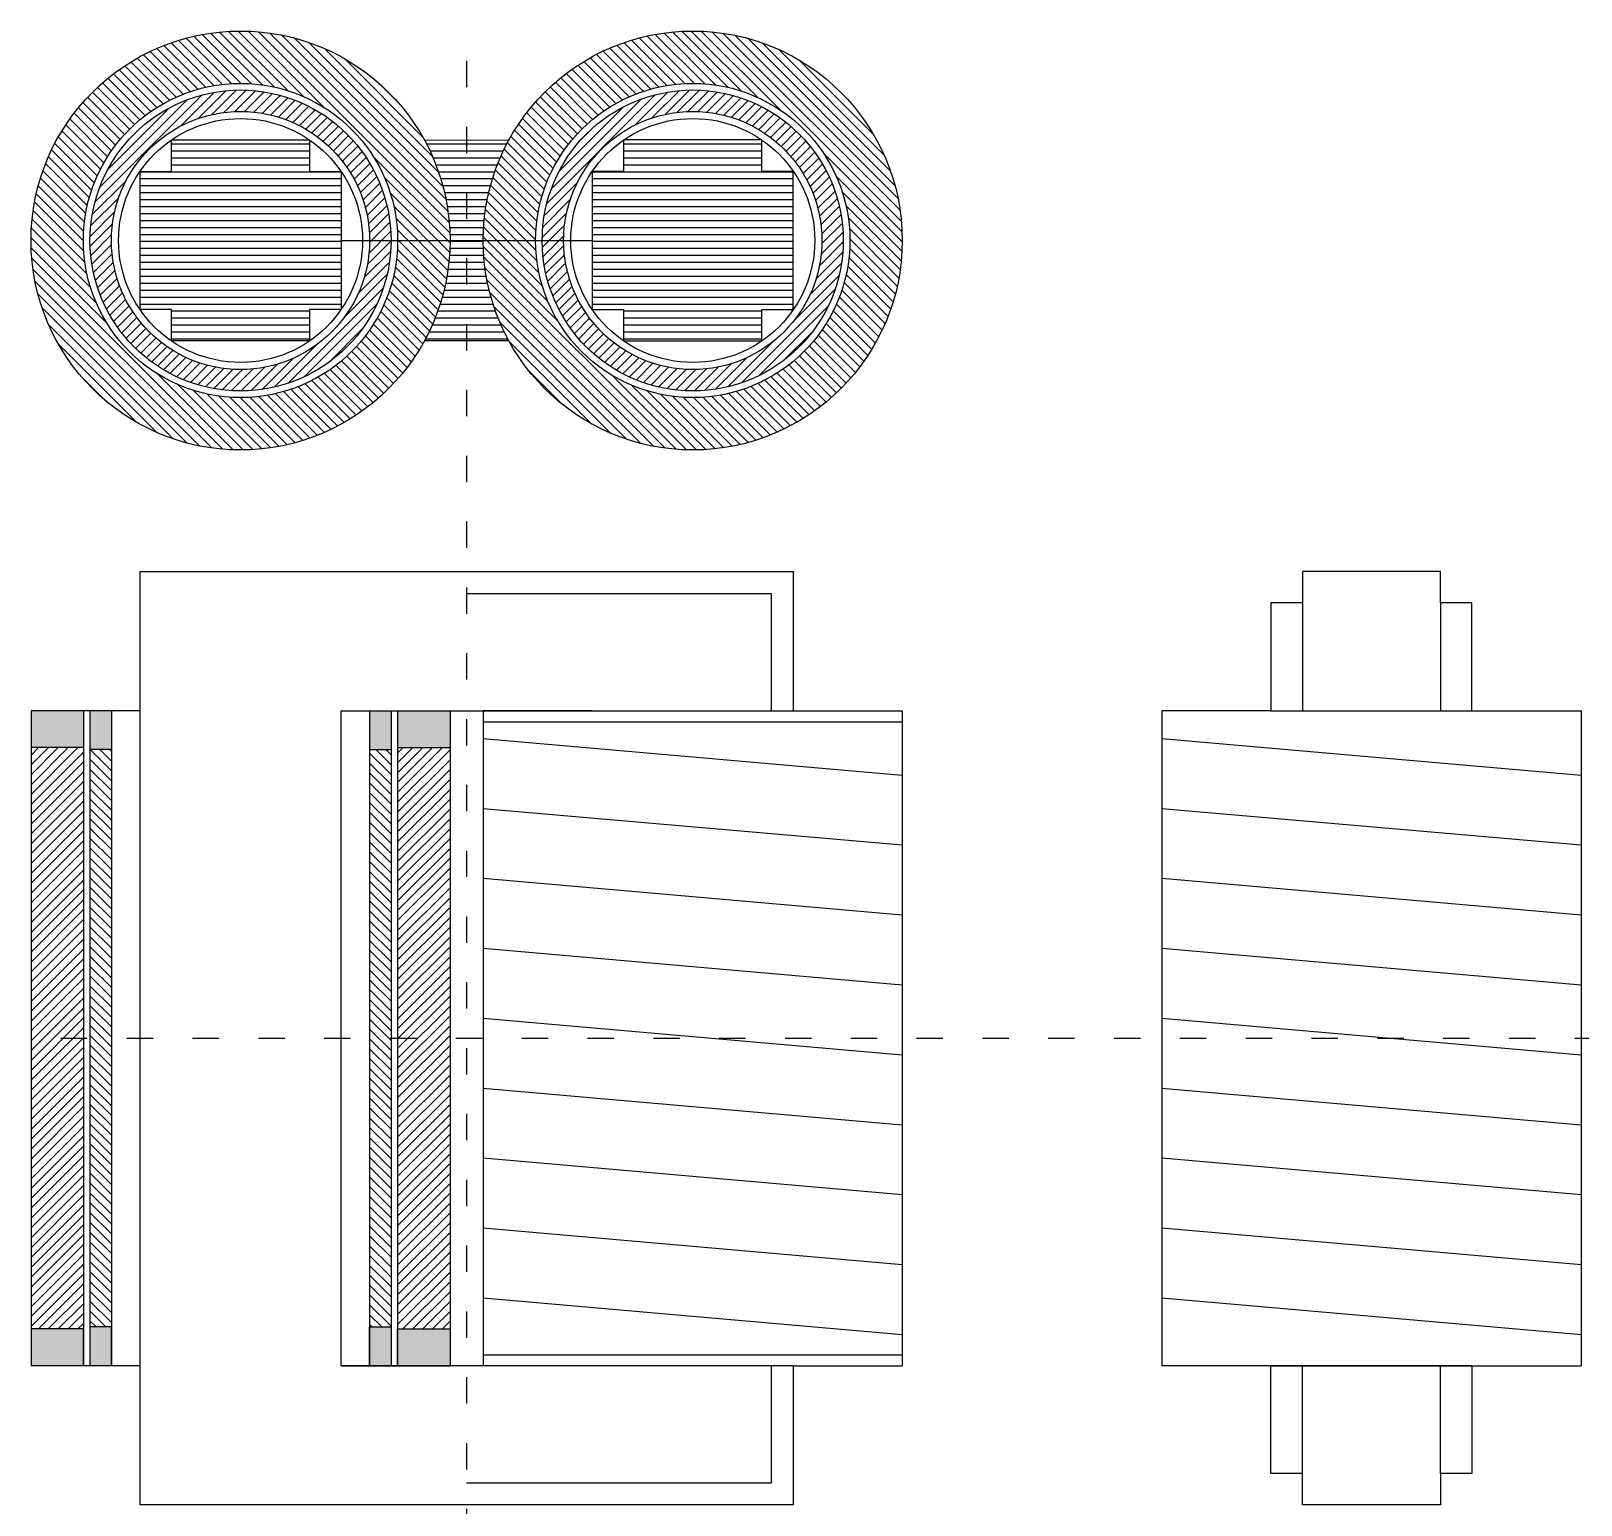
# Model space of a CAD drawing. Header units: millimetres. Extents: x 787 to 1493, y 297 to 969.
import ezdxf

# ---------------------------------------------------------------- set-up
doc = ezdxf.new("R2010")
doc.units = ezdxf.units.MM
doc.linetypes.add('ACAD_ISO03W100', pattern=[30, 12, -18])
pattern_1 = [(180, (622.5465, 396.53), (-7e-16, -3.175), [])]
pattern_2 = [(45, (622.5465, 396.53), (-2.245064, 2.245064), [])]
pattern_3 = [(135, (622.5465, 396.53), (-2.245064, -2.245064), [])]

msp = doc.modelspace()

# ---------------------------------------------------------------- hatches: boundary and pattern name
h = msp.add_hatch()
h.set_pattern_fill('ANSI31', color=256, angle=90)
h.set_pattern_definition(pattern_3)
h.paths.add_polyline_path([(786.75, 873.17, 1), (977.72, 873.17), (953.85, 873.17, -1), (810.62, 873.17, -1), (953.85, 873.17), (977.72, 873.17, 1)])
h = msp.add_hatch()
h.set_pattern_fill('ANSI31', color=256, angle=90)
h.set_pattern_definition(pattern_3)
h.paths.add_polyline_path([(1016.72, 873.17), (992.85, 873.17, -1), (1183.82, 873.17, -1), (992.85, 873.17), (1016.72, 873.17, 1), (1159.95, 873.17, 1)])
h = msp.add_hatch()
h.set_pattern_fill('ANSI31', color=256)
h.set_pattern_definition(pattern_2)
h.paths.add_polyline_path([(813.62, 873.17, 1), (950.85, 873.17), (941.08, 873.17, -1), (823.39, 873.17, -1), (941.08, 873.17), (950.85, 873.17, 1)])
h = msp.add_hatch()
h.set_pattern_fill('ANSI31', color=256)
h.set_pattern_definition(pattern_2)
h.paths.add_polyline_path([(1156.95, 873.17, -1), (1019.72, 873.17), (1029.49, 873.17, 1), (1147.18, 873.17, 1), (1029.49, 873.17), (1019.72, 873.17, -1)])
h = msp.add_hatch()
h.set_pattern_fill('ANSI31', color=256, angle=135)
h.set_pattern_definition(pattern_1)
h.paths.add_polyline_path([(850.73, 904.67), (850.73, 918.97), (913.73, 918.97), (913.73, 904.67), (928.03, 904.67), (928.03, 841.67), (913.73, 841.67), (913.73, 827.37), (850.73, 827.37), (850.73, 841.67), (836.43, 841.67), (836.43, 904.67)])
h = msp.add_hatch()
h.set_pattern_fill('ANSI31', color=256, angle=135)
h.set_pattern_definition(pattern_1)
h.paths.add_polyline_path([(1004.53, 918.93), (966.02, 918.97, -0.12572), (977.72, 873.17), (992.85, 873.17, -0.125606)])
h.paths.add_polyline_path([(992.85, 873.17), (977.72, 873.17, -0.125722), (966.02, 827.37), (1004.55, 827.37, -0.125722)])
h = msp.add_hatch()
h.set_pattern_fill('ANSI31', color=256, angle=135)
h.set_pattern_definition(pattern_1)
h.paths.add_polyline_path([(1119.83, 904.67), (1119.83, 918.97), (1056.83, 918.97), (1056.83, 904.67), (1042.53, 904.67), (1042.53, 841.67), (1056.83, 841.67), (1056.83, 827.37), (1119.83, 827.37), (1119.83, 841.67), (1134.13, 841.67), (1134.13, 904.67)])
h = msp.add_hatch(color=256)
h.dxf.hatch_style = 1
h.paths.add_polyline_path([(786.75, 658.78), (786.75, 642.01), (810.62, 642.01), (810.62, 658.78)])
h.paths.add_polyline_path([(823.39, 658.78), (813.62, 658.78), (813.62, 641.11), (823.39, 641.11)])
h.paths.add_polyline_path([(823.39, 377.95), (813.62, 377.95), (813.62, 360.28), (823.39, 360.28)])
h.paths.add_polyline_path([(786.75, 377.05), (786.75, 360.28), (810.62, 360.28), (810.62, 377.05)])
h = msp.add_hatch(color=256)
h.dxf.hatch_style = 1
h.paths.add_polyline_path([(953.84, 658.78), (953.84, 642.01), (977.71, 642.01), (977.71, 658.78)])
h.paths.add_polyline_path([(941.07, 641.11), (950.84, 641.11), (950.84, 658.78), (941.07, 658.78)])
h.paths.add_polyline_path([(941.07, 360.28), (950.84, 360.28), (950.84, 377.95), (941.07, 377.95)])
h.paths.add_polyline_path([(953.84, 377.05), (953.84, 360.28), (977.71, 360.28), (977.71, 377.05)])
h = msp.add_hatch()
h.set_pattern_fill('ANSI31', color=256, scale=10, angle=130)
h.paths.add_polyline_path([(1183.81, 658.78), (1134.13, 658.78), (1042.53, 658.78), (992.85, 658.78), (992.85, 360.28), (1042.53, 360.28), (1134.13, 360.28), (1183.81, 360.28)])
h = msp.add_hatch()
h.set_pattern_fill('ANSI31', color=256, scale=10, angle=130)
h.set_pattern_definition([(175, (309.313, 0), (-2.7672, -31.6292), [])])
h.paths.add_polyline_path([(1302.17, 360.28), (1351.85, 360.28), (1443.45, 360.28), (1493.13, 360.28), (1493.13, 658.78), (1443.45, 658.78), (1351.85, 658.78), (1302.17, 658.78)])
h = msp.add_hatch()
h.set_pattern_fill('ANSI31', color=256)
h.paths.add_polyline_path([(810.62, 642.01), (786.75, 642.01), (786.75, 377.05), (810.62, 377.05)])
h = msp.add_hatch()
h.set_pattern_fill('ANSI31', color=256, angle=90)
h.paths.add_polyline_path([(823.39, 641.11), (813.62, 641.11), (813.62, 377.95), (823.39, 377.95)])
h = msp.add_hatch()
h.set_pattern_fill('ANSI31', color=256, angle=90)
h.paths.add_polyline_path([(950.84, 641.11), (941.07, 641.11), (941.07, 377.95), (950.84, 377.95)])
h = msp.add_hatch()
h.set_pattern_fill('ANSI31', color=256)
h.paths.add_polyline_path([(953.84, 377.05), (977.71, 377.05), (977.71, 642.01), (953.84, 642.01)])

# ---------------------------------------------------------------- linework, layer by layer
for p, q in [((966.02, 918.97), (1004.53, 918.93)), ((928.03, 873.17), (1042.53, 873.17)), ((964.01, 827.37), (963.95, 827.37)), ((1004.55, 827.37), (966.02, 827.37)), ((836.43, 658.78), (836.43, 722.28)), ((836.43, 722.28), (928.03, 722.28)), ((928.03, 722.28), (1042.53, 722.28)), ((1042.53, 722.28), (1134.13, 722.28)), ((1134.13, 722.28), (1134.13, 658.78)), ((985.28, 712.28), (1042.53, 712.28)), ((1042.53, 712.28), (1124.13, 712.28)), ((1124.13, 712.28), (1124.13, 658.78)), ((1366.15, 707.98), (1366.15, 658.78)), ((1429.15, 707.98), (1429.15, 658.78)), ((786.75, 658.78), (786.75, 360.28)), ((836.43, 658.78), (786.75, 658.78)), ((810.62, 658.78), (810.62, 360.28)), ((810.62, 658.78), (810.62, 642.01)), ((813.62, 658.78), (813.62, 360.28)), ((823.39, 658.78), (823.39, 360.28)), ((823.39, 658.78), (823.39, 641.11)), ((836.43, 360.28), (836.43, 658.78)), ((928.03, 360.28), (928.03, 658.78)), ((928.03, 658.78), (1042.53, 658.78)), ((928.03, 360.28), (928.03, 658.78)), ((928.03, 658.78), (977.71, 658.78)), ((941.07, 658.78), (941.07, 360.28)), ((941.07, 658.78), (941.07, 641.11)), ((950.84, 658.78), (950.84, 360.28)), ((953.84, 658.78), (953.84, 360.28)), ((953.84, 658.78), (953.84, 642.01)), ((977.71, 658.78), (977.71, 360.28)), ((992.85, 658.78), (992.85, 360.28)), ((1042.53, 658.78), (992.85, 658.78)), ((992.85, 658.78), (992.85, 653.78)), ((1042.53, 658.78), (1134.13, 658.78)), ((1134.13, 658.78), (1183.81, 658.78)), ((1183.81, 658.78), (1183.81, 360.28)), ((1302.17, 658.78), (1302.17, 360.28)), ((1351.85, 658.78), (1302.17, 658.78)), ((1351.85, 658.78), (1443.45, 658.78)), ((1366.15, 658.78), (1366.15, 658.78)), ((1443.45, 658.78), (1493.13, 658.78)), ((1493.13, 658.78), (1493.13, 360.28)), ((992.85, 653.78), (1183.81, 653.78)), ((810.62, 642.01), (786.75, 642.01)), ((823.39, 641.11), (813.62, 641.11)), ((941.07, 641.11), (950.84, 641.11)), ((953.84, 642.01), (977.71, 642.01)), ((810.62, 377.05), (786.75, 377.05)), ((810.62, 360.28), (810.62, 377.05)), ((823.39, 377.95), (813.62, 377.95)), ((823.39, 360.28), (823.39, 377.95)), ((941.07, 360.28), (941.07, 377.95)), ((941.07, 377.95), (950.84, 377.95)), ((953.84, 360.28), (953.84, 377.05)), ((953.84, 377.05), (977.71, 377.05)), ((836.43, 360.28), (786.75, 360.28)), ((836.43, 296.78), (836.43, 360.28)), ((1042.53, 360.28), (928.03, 360.28)), ((928.03, 360.28), (977.71, 360.28)), ((992.85, 365.28), (1183.81, 365.28)), ((1042.53, 360.28), (992.85, 360.28)), ((1134.13, 360.28), (1042.53, 360.28)), ((1124.13, 360.28), (1124.13, 306.78)), ((1134.13, 360.28), (1134.13, 296.78)), ((1134.13, 360.28), (1183.81, 360.28)), ((1351.85, 360.28), (1302.17, 360.28)), ((1443.45, 360.28), (1351.85, 360.28)), ((1351.85, 360.28), (1443.45, 360.28)), ((1351.85, 360.28), (1443.45, 360.28)), ((1366.15, 311.08), (1366.15, 360.28)), ((1366.15, 360.28), (1366.15, 360.28)), ((1429.15, 360.28), (1379.95, 360.28)), ((1429.15, 311.08), (1429.15, 360.28)), ((1443.45, 360.28), (1493.13, 360.28)), ((1124.13, 306.78), (985.28, 306.78)), ((1134.13, 296.78), (836.43, 296.78))]:
    msp.add_line(p, q)
at = {"linetype": 'ACAD_ISO03W100'}
for p, direction in [((985.28, 360.28), (0, -1)), ((992.85, 509.53), (1, 0))]:
    msp.add_xline(p, direction, dxfattribs=at)
for points in [[(850.73, 904.67), (850.73, 918.97), (913.73, 918.97), (913.73, 904.67)], [(1119.83, 904.67), (1119.83, 918.97), (1056.83, 918.97), (1056.83, 904.67)], [(850.73, 841.67), (836.43, 841.67), (836.43, 904.67), (850.73, 904.67)], [(913.73, 904.67), (928.03, 904.67), (928.03, 841.67), (913.73, 841.67)], [(1056.83, 904.67), (1042.53, 904.67), (1042.53, 841.67), (1056.83, 841.67)], [(1119.83, 841.67), (1134.13, 841.67), (1134.13, 904.67), (1119.83, 904.67)], [(913.73, 841.67), (913.73, 827.37), (850.73, 827.37), (850.73, 841.67)], [(1056.83, 841.67), (1056.83, 827.37), (1119.83, 827.37), (1119.83, 841.67)], [(1429.15, 707.98), (1429.15, 722.28), (1366.15, 722.28), (1366.15, 707.98)], [(1366.15, 707.98), (1351.85, 707.98), (1351.85, 658.78)], [(1443.45, 658.78), (1443.45, 707.98), (1429.15, 707.98)], [(1366.15, 311.08), (1351.85, 311.08), (1351.85, 360.28)], [(1443.45, 360.28), (1443.45, 311.08), (1429.15, 311.08)], [(1429.15, 311.08), (1429.15, 296.78), (1366.15, 296.78), (1366.15, 311.08)]]:
    msp.add_lwpolyline(points)
for centre, radius in [((882.23, 873.17), 95.48), ((1088.33, 873.17), 95.48), ((882.23, 873.17), 71.61), ((882.23, 873.17), 68.61), ((1088.33, 873.17), 71.61), ((1088.33, 873.17), 68.61), ((882.23, 873.17), 58.84), ((882.23, 873.17), 55.59), ((1088.33, 873.17), 58.84), ((1088.33, 873.17), 55.59)]:
    msp.add_circle(centre, radius)

doc.saveas('drawing.dxf')
